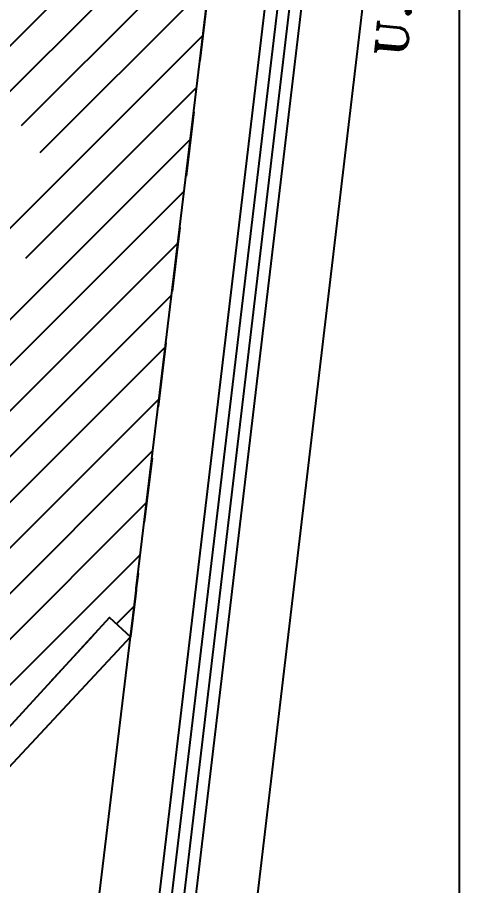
# Paper-space layout 'Cover Sheet' of a CAD drawing. Header units: inches. Extents: x 1.1 to 40.6, y 0.6 to 29.
# Drawn here: x 10.819 to 11.686, y 10.554 to 12.235 of the extents above; entities that cross this region are included whole.
import ezdxf

# ---------------------------------------------------------------- set-up
doc = ezdxf.new("R2010")
doc.units = ezdxf.units.IN
doc.header["$MEASUREMENT"] = 0
doc.linetypes.add('DASHED4', pattern=[0.1875, 0.125, -0.0625])
for name, color, linetype in [('N-AREASHAD', 9, 'Continuous'), ('N-HISCHOOL', 1, 'DASHED4'), ('N-RD-MAIN', 1, 'Continuous'), ('N-TEXT', 1, 'Continuous'), ('P4TIT', 7, 'Continuous')]:
    doc.layers.add(name, color=color, linetype=linetype)
doc.styles.add('TITLE', font='ROMANT', dxfattribs={"height": 0.022884})

# ---------------------------------------------------------------- blocks, each defined once
blk = doc.blocks.new('*X14')
at = {"color": 0}
for p, q in [((19148.6, 24098.3), (19718.6, 24668.4)), ((19233.7, 24095.1), (19706.5, 24567.9)), ((19318.9, 24091.9), (19694.4, 24467.4)), ((19355, 24039.6), (19682.3, 24366.9)), ((19264, 23860.2), (19670.2, 24266.3)), ((19327.2, 23835), (19658, 24165.8)), ((18617.1, 23036.5), (19645.9, 24065.3)), ((18659, 22990), (19633.8, 23964.8)), ((18700.9, 22943.6), (19621.7, 23864.3)), ((18742.8, 22897.1), (19609.6, 23763.8)), ((18784.8, 22850.6), (19597.5, 23663.3)), ((18826.7, 22804.2), (19585.4, 23562.8)), ((18868.6, 22757.7), (19573.2, 23462.3)), ((18910.5, 22711.2), (19561.1, 23361.8)), ((18434.2, 22146.5), (19549, 23261.3)), ((19502.7, 23126.6), (19536.9, 23160.8))]:
    blk.add_line(p, q, dxfattribs=at)

psp = doc.layouts.new('Cover Sheet')

# ---------------------------------------------------------------- linework, layer by layer
at = {"layer": 'N-HISCHOOL', "flags": 128}
psp.add_lwpolyline([(11.3486, 13.6157), (11.0489, 11.1292), (11.0485, 11.1259), (11.0471, 11.1147), (11.0376, 11.0357), (10.9972, 11.0729), (10.3252, 10.342), (10.2925, 10.3068), (10.2535, 10.2673), (10.211, 10.2364), (10.1646, 10.2022), (10.1227, 10.1737), (10.0731, 10.1401), (10.0168, 10.1126), (9.9533, 10.0839), (9.8846, 10.063), (9.7967, 10.04), (10.4464, 10.6142), (10.0456, 11.0583), (9.8257, 11.3948), (9.7204, 11.7495), (9.8869, 12.2356), (10.3144, 12.3188), (10.7131, 12.821), (10.793, 13.1499), (10.9343, 13.3304), (11.1181, 13.4138)], close=True, dxfattribs=at)
at = {"layer": 'N-RD-MAIN', "flags": 128}
for points in [[(11.009, 9.8241), (11.5163, 14.0917), (11.6038, 14.8522), (11.6865, 15.5264)], [(10.9912, 8.9251), (10.9877, 8.9993), (10.9878, 9.1261), (10.9906, 9.29), (10.9957, 9.4341), (11.0026, 9.5574), (11.0132, 9.6843), (11.0335, 9.8191), (11.0442, 9.9251), (11.0548, 10.0022), (11.5423, 14.0978), (11.6226, 14.8578), (11.6773, 15.3011)], [(11.0191, 8.9377), (11.0101, 9.01), (11.0081, 9.143), (11.0131, 9.2397), (11.0136, 9.3722), (11.0227, 9.4876), (11.0303, 9.6118), (11.0404, 9.7049), (11.0528, 9.7998), (11.0683, 9.915), (11.0764, 9.9839), (11.5627, 14.0858), (11.6515, 14.8577), (11.6773, 15.0799)], [(11.6773, 14.8991), (11.6728, 14.8626), (11.5859, 14.089), (11.0901, 9.9128), (11.085, 9.8875), (11.0842, 9.8569), (11.0816, 9.8399), (11.083, 9.8223), (11.0845, 9.8048), (11.0851, 9.7872), (11.0893, 9.7651), (11.094, 9.7462), (11.0993, 9.7306), (11.1091, 9.7081), (11.1298, 9.6809), (11.1475, 9.6606), (11.1692, 9.6407), (11.1938, 9.6235), (11.6773, 9.7626)], [(11.2345, 9.6372), (11.1567, 9.854), (11.1759, 9.9542), (11.2155, 9.9598), (11.6811, 13.8948)], [(10.5492, 9.834), (10.55, 9.8332), (10.9022, 9.9119), (11.0376, 11.0357), (11.0471, 11.1147), (11.0485, 11.1259), (11.0489, 11.1292), (11.3699, 13.7928)], [(10.3864, 10.4086), (10.7789, 10.8355), (10.9972, 11.0729), (11.0376, 11.0357), (10.3285, 10.2749)]]:
    psp.add_lwpolyline(points, dxfattribs=at)
at = {"layer": 'P4TIT'}
psp.add_lwpolyline([(11.6738, 15.5264), (11.6738, 8.0014), (3.8738, 8.0014), (3.8738, 15.5264)], close=True, dxfattribs=at)

# ---------------------------------------------------------------- block references
at = {"layer": 'N-AREASHAD', "xscale": 0.0009999999999976694, "yscale": 0.0009999999999994458, "zscale": 0.001}
psp.add_blockref('*X14', (-8.4922, -12.066), dxfattribs=at)

# ---------------------------------------------------------------- texts
at = {"layer": 'N-TEXT', "style": 'TITLE', "width": 1.2}
psp.add_text('U.S. RTE. 3', height=0.06, rotation=84.6675, dxfattribs=at).set_placement((11.5712, 12.1552))

doc.saveas('drawing.dxf')
